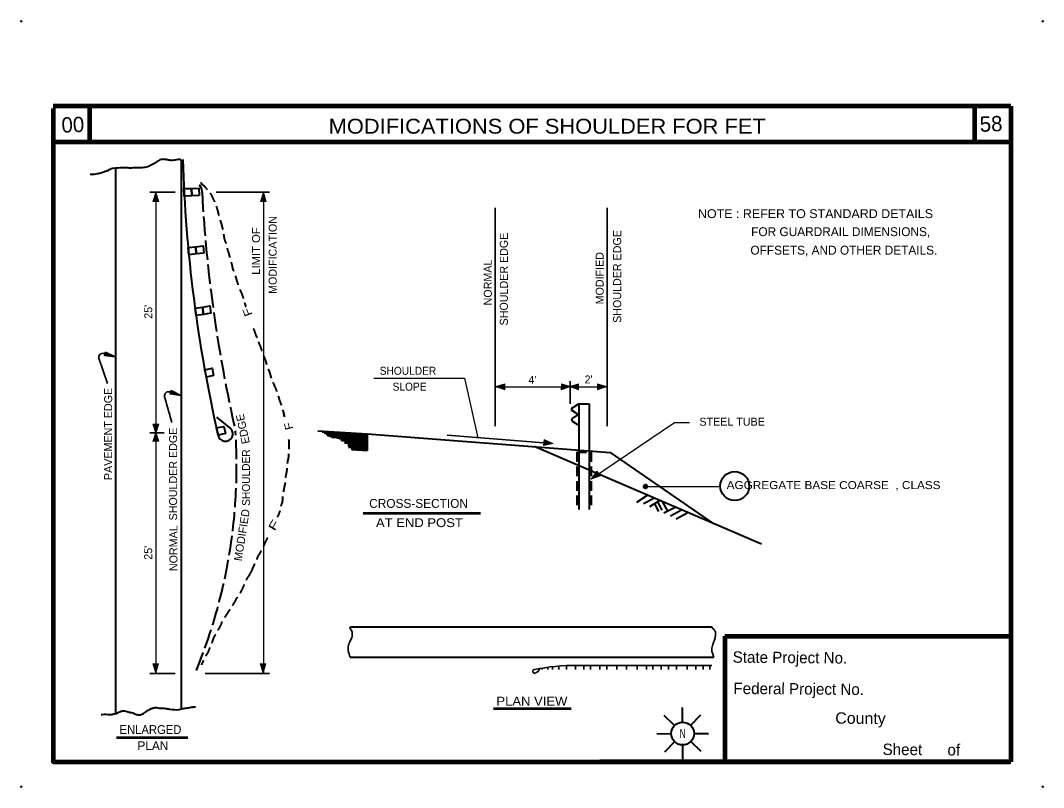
# Model space of a CAD drawing. Extents: x -8731 to -140, y -66529 to -56618.
# Drawn here: x -1735 to -140, y -66529 to -65334 of the extents above; entities that cross this region are included whole.
import ezdxf
from ezdxf.enums import TextEntityAlignment as Align

# ---------------------------------------------------------------- set-up
doc = ezdxf.new("R2010")
doc.units = 0
doc.header["$LTSCALE"] = 5
doc.header["$PDMODE"] = 32
doc.header["$PDSIZE"] = 2.5
doc.linetypes.add('LONG_DASHED', pattern=[7.5, 6, -1.5])
doc.linetypes.add('MEDIUM_DASHED', pattern=[4.5, 3, -1.5])
doc.layers.add('1', color=7, linetype='Continuous', lineweight=13)
doc.layers.add('3', color=7, linetype='Continuous', lineweight=40)

msp = doc.modelspace()

# ---------------------------------------------------------------- hatches: boundary and pattern name
at = {"layer": '1'}
for points in [[(-1523.46, -65601.52), (-1528.3, -65616.16), (-1519.18, -65616.04)], [(-1355.96, -65601.52), (-1360.8, -65616.16), (-1351.7, -65616.04)], [(-1602.32, -65850.68), (-1587, -65858.3), (-1603.96, -65856.04)], [(-994.46, -65904.6), (-979.82, -65909.44), (-979.94, -65900.32)], [(-877.04, -65904.6), (-891.68, -65909.44), (-891.56, -65900.32)], [(-879.46, -65904.6), (-864.82, -65909.44), (-864.94, -65900.32)], [(-820.78, -65904.6), (-835.44, -65909.44), (-835.3, -65900.32)], [(-1499.82, -65910.68), (-1484.5, -65918.3), (-1501.46, -65916.04)], [(-1523.46, -65977.58), (-1528.3, -65962.94), (-1519.18, -65963.06)], [(-1523.46, -65975.28), (-1528.3, -65989.92), (-1519.18, -65989.8)], [(-904.54, -65993.34), (-919.72, -65996.06), (-918.32, -65987.04)], [(-845.22, -66048.58), (-830.66, -66043.48), (-836.3, -66036.32)], [(-1523.82, -66350.88), (-1528.64, -66336.24), (-1519.54, -66336.36)], [(-1356.3, -66350.88), (-1361.14, -66336.24), (-1352.04, -66336.36)]]:
    msp.add_hatch(color=256, dxfattribs=at).paths.add_polyline_path(points)

# ---------------------------------------------------------------- linework, layer by layer
at = {"layer": '1', "lineweight": 100}
for p, q in [((-191.28, -65467.56), (-1683.5, -65467.56)), ((-1627.26, -65471.04), (-1627.26, -65523.8)), ((-247.54, -65467.56), (-247.54, -65523.8)), ((-191.28, -65467.56), (-191.28, -66489)), ((-191.28, -65523.8), (-1683.5, -65523.8)), ((-637, -66293.3), (-191.28, -66293.3)), ((-637, -66293.3), (-637, -66489)), ((-191.28, -66489), (-831.42, -66489))]:
    msp.add_line(p, q, dxfattribs=at)
at = {"layer": '1', "lineweight": 35}
for p, q in [((-1587, -65858.3), (-1604.64, -65852.9)), ((-1598.82, -65899.72), (-1612.6, -65860.1)), ((-1498.54, -65960.42), (-1510.06, -65920.1)), ((-1484.5, -65918.3), (-1502.14, -65912.9))]:
    msp.add_line(p, q, dxfattribs=at)
at = {"layer": '1'}
for p, q in [((-759.88, -66063.6), (-764.04, -66059.44)), ((-760.18, -66063.6), (-764.04, -66059.88)), ((-760.62, -66063.6), (-764.04, -66060.18)), ((-761.08, -66063.6), (-764.04, -66060.62)), ((-759.44, -66063.6), (-763.9, -66059)), ((-761.66, -66063.44), (-763.9, -66061.36)), ((-759.3, -66063.3), (-763.74, -66058.84)), ((-758.86, -66063.16), (-763.6, -66058.54)), ((-758.54, -66063), (-763.46, -66058.1)), ((-758.26, -66062.84), (-763.16, -66057.96)), ((-757.96, -66062.7), (-763, -66057.64)), ((-757.82, -66062.26), (-762.7, -66057.36)), ((-757.5, -66062.12), (-762.56, -66057.2)), ((-757.36, -66061.8), (-762.12, -66057.06)), ((-757.36, -66061.36), (-761.82, -66056.76)), ((-757.22, -66060.92), (-761.52, -66056.76)), ((-757.06, -66060.62), (-761.08, -66056.76)), ((-757.06, -66060.32), (-760.78, -66056.6)), ((-757.06, -66059.88), (-760.18, -66056.76)), ((-757.06, -66059.44), (-759.74, -66056.76)), ((-757.22, -66059), (-759.3, -66056.76))]:
    msp.add_line(p, q, dxfattribs=at)
at = {"layer": '1', "lineweight": 100}
msp.add_lwpolyline([(-1683.5, -65471.04), (-1683.5, -66489), (-192.74, -66489)], dxfattribs=at)
at = {"layer": '1'}
for points in [[(-1523.46, -65601.52), (-1528.3, -65616.16), (-1519.18, -65616.04)], [(-1355.96, -65601.52), (-1360.8, -65616.16), (-1351.7, -65616.04)], [(-994.46, -65904.6), (-979.82, -65909.44), (-979.94, -65900.32)], [(-877.04, -65904.6), (-891.68, -65909.44), (-891.56, -65900.32)], [(-879.46, -65904.6), (-864.82, -65909.44), (-864.94, -65900.32)], [(-820.78, -65904.6), (-835.44, -65909.44), (-835.3, -65900.32)], [(-1523.46, -65977.58), (-1528.3, -65962.94), (-1519.18, -65963.06)], [(-1523.46, -65975.28), (-1528.3, -65989.92), (-1519.18, -65989.8)], [(-904.54, -65993.34), (-919.72, -65996.06), (-918.32, -65987.04)], [(-845.22, -66048.58), (-830.66, -66043.48), (-836.3, -66036.32)], [(-1523.82, -66350.88), (-1528.64, -66336.24), (-1519.54, -66336.36)], [(-1356.3, -66350.88), (-1361.14, -66336.24), (-1352.04, -66336.36)]]:
    msp.add_lwpolyline(points, close=True, dxfattribs=at)
at = {"layer": '1', "lineweight": 35}
for points in [[(-1602.32, -65850.68), (-1587, -65858.3), (-1603.96, -65856.04)], [(-1499.82, -65910.68), (-1484.5, -65918.3), (-1501.46, -65916.04)]]:
    msp.add_lwpolyline(points, close=True, dxfattribs=at)
at = {"layer": '1'}
msp.add_circle((-760.48, -66060.18), 3.49, dxfattribs=at)
at = {"layer": '1', "lineweight": 35}
for centre in [(-1606.47, -65858.87), (-1503.97, -65918.87)]:
    msp.add_arc(centre, 6.25, 72.9622, 191.31006, dxfattribs=at)
at = {"layer": '1'}
for p in [(-1733.46, -65335.34), (-141.34, -65335.34), (-1733.46, -66527.96), (-141.34, -66527.96)]:
    msp.add_point(p, dxfattribs=at)
at = {"layer": '3'}
for p, q in [((-1484.42, -65551.56), (-1484.42, -66406.78)), ((-1586.44, -65564.48), (-1586.44, -66413.9)), ((-864.28, -65931.44), (-874.82, -65937.96)), ((-864.28, -65931.44), (-848.24, -65931.44)), ((-848.24, -65931.44), (-848.24, -66095.82)), ((-1406.46, -65970.18), (-1428.74, -65952.36)), ((-874.82, -65941.82), (-867.54, -65946.28)), ((-867.7, -65950.28), (-874.68, -65954.3)), ((-874.68, -65958.46), (-864.28, -65964.4)), ((-864.28, -65964.4), (-864.28, -66095.82)), ((-1264.5, -65974.94), (-1194.26, -65978.96)), ((-1261.38, -65976.12), (-1194.4, -65980)), ((-1260.62, -65976.88), (-1194.4, -65980.72)), ((-1258.4, -65978.2), (-1194.4, -65981.92)), ((-1258.4, -65978.8), (-1194.4, -65982.52)), ((-1256.78, -65979.84), (-1194.26, -65983.4)), ((-1256.18, -65980.88), (-1194.26, -65984.44)), ((-1253.2, -65981.76), (-1194.26, -65985.18)), ((-1249.94, -65983.1), (-1194.26, -65986.22)), ((-1241.62, -65984.3), (-1194.26, -65986.96)), ((-1237.9, -65985.32), (-1194.26, -65987.86)), ((-1194.26, -65978.06), (-1194.26, -66003.9)), ((-1235.38, -65986.82), (-1194.26, -65989.2)), ((-1235.38, -65987.56), (-1194.26, -65989.94)), ((-1234.2, -65988.76), (-1194.26, -65990.98)), ((-1229.9, -65992.16), (-1194.26, -65994.24)), ((-1229.74, -65990.38), (-1194.26, -65992.46)), ((-1229.74, -65991.12), (-1194.26, -65993.2)), ((-1224.4, -65995.44), (-1194.26, -65997.2)), ((-1224.1, -65997.06), (-1194.26, -65998.7)), ((-1223.8, -65994.1), (-1194.26, -65995.72)), ((-1223.36, -65998.84), (-1194.26, -66000.48)), ((-1219.2, -66000.48), (-1194.26, -66001.96)), ((-579.46, -66150.16), (-934.22, -65997.96)), ((-1219.2, -66001.52), (-1194.26, -66003)), ((-1218.3, -66002.56), (-1194.26, -66003.9)), ((-774, -66084.84), (-757.36, -66073.84)), ((-763.46, -66086.6), (-747.26, -66078.14)), ((-753.94, -66091.52), (-738.5, -66082)), ((-746.66, -66087.06), (-740.28, -66099.08)), ((-741.78, -66083.94), (-735.1, -66097)), ((-734.5, -66083.64), (-726.32, -66098.48)), ((-731.98, -66101.32), (-714.14, -66092.4)), ((-721.42, -66105.92), (-704.5, -66096.56)), ((-712.82, -66110.52), (-694.26, -66100.86)), ((-1219.5, -66278.62), (-656.98, -66278.62)), ((-1220.82, -66326.28), (-654, -66326.28)), ((-702.72, -66427.28), (-702.86, -66404.7)), ((-715.34, -66432.62), (-731.38, -66416.88)), ((-674.66, -66416.44), (-690.24, -66432.46)), ((-742.96, -66445.38), (-720.38, -66445.24)), ((-684.9, -66444.94), (-662.32, -66444.8)), ((-715.04, -66457.86), (-730.62, -66473.9)), ((-702.42, -66485.48), (-702.56, -66462.92)), ((-673.9, -66473.16), (-689.94, -66457.42))]:
    msp.add_line(p, q, dxfattribs=at)
at = {"layer": '3', "lineweight": 35}
for p, q in [((-1493.62, -65601.6), (-1533.12, -65601.6)), ((-1346.46, -65601.6), (-1429.62, -65601.6)), ((-994.66, -65625.82), (-994.66, -65966.04)), ((-820.18, -65625.82), (-820.18, -65966.04)), ((-878.1, -65895.94), (-878.1, -65931.44)), ((-1510.56, -65976.72), (-1533.12, -65976.72)), ((-1069.8, -65980.44), (-912.98, -65992.46)), ((-1493.62, -66351.68), (-1533.12, -66351.68)), ((-1346.46, -66351.68), (-1447, -66351.68)), ((-921.74, -66343.22), (-921.74, -66345.16)), ((-912.98, -66341.88), (-912.98, -66345.16)), ((-905.42, -66341), (-905.42, -66345.16)), ((-895.46, -66339.96), (-895.46, -66345.16)), ((-883.58, -66339.2), (-883.58, -66345.16)), ((-869.34, -66338.92), (-869.34, -66345.16)), ((-867.7, -66338.92), (-656.98, -66338.92)), ((-856.56, -66338.92), (-856.56, -66345.16)), ((-846.46, -66338.92), (-846.46, -66345.16)), ((-831.62, -66338.92), (-831.62, -66345.16)), ((-820.78, -66338.92), (-820.78, -66345.16)), ((-805.02, -66338.92), (-805.02, -66345.16)), ((-790.02, -66338.92), (-790.02, -66345.16)), ((-773.7, -66338.92), (-773.7, -66345.16)), ((-759, -66338.92), (-759, -66345.16)), ((-748.9, -66338.92), (-748.9, -66345.16)), ((-736.28, -66338.92), (-736.28, -66345.16)), ((-724.54, -66338.92), (-724.54, -66345.16)), ((-712.22, -66338.92), (-712.22, -66345.16)), ((-695.44, -66338.92), (-695.44, -66345.16)), ((-681.92, -66338.92), (-681.92, -66345.16)), ((-670.64, -66338.92), (-670.64, -66345.16)), ((-660.24, -66338.92), (-660.24, -66345.16))]:
    msp.add_line(p, q, dxfattribs=at)
at = {"layer": '3', "lineweight": 25}
for p, q in [((-1355.66, -65601.6), (-1355.66, -66351.68)), ((-1184, -65891.64), (-1042.48, -65891.64)), ((-1042.48, -65891.64), (-1021.7, -65984.14)), ((-845.12, -66048.44), (-715.18, -65960.54)), ((-715.18, -65960.54), (-691.72, -65960.54)), ((-760.48, -66060.18), (-643.9, -66060.18))]:
    msp.add_line(p, q, dxfattribs=at)
at = {"layer": '3', "linetype": 'MEDIUM_DASHED'}
for p, q in [((-867.7, -66006.72), (-867.7, -66095.82)), ((-867.7, -66006.72), (-845.12, -66006.72)), ((-845.12, -66006.72), (-845.12, -66095.82))]:
    msp.add_line(p, q, dxfattribs=at)
at = {"layer": '3', "lineweight": 53}
for p, q in [((-1200.48, -66101.6), (-1017.54, -66101.6)), ((-997.34, -66406.32), (-876.46, -66406.32)), ((-1585.26, -66451.18), (-1473.58, -66451.18))]:
    msp.add_line(p, q, dxfattribs=at)
at = {"layer": '3', "lineweight": 25}
for points in [[(-1523.6, -65601.6), (-1523.6, -65976.72), (-1523.6, -66351.68)], [(-994.66, -65904.84), (-878.1, -65904.84), (-820.18, -65904.84)]]:
    msp.add_lwpolyline(points, dxfattribs=at)
at = {"layer": '3'}
for points in [[(-1467.78, -65607.24), (-1479.38, -65607.7), (-1479.96, -65595.96), (-1468.22, -65595.82)], [(-1456.2, -65606.8), (-1467.78, -65607.24), (-1468.22, -65595.82), (-1456.66, -65595.36)], [(-1460.5, -65697.84), (-1472.1, -65699.18), (-1473.42, -65687.88), (-1461.7, -65686.56)], [(-1448.92, -65696.5), (-1460.5, -65697.84), (-1461.84, -65686.56), (-1450.12, -65685.22)], [(-1449.22, -65791.98), (-1460.66, -65793.76), (-1462.58, -65782.48), (-1450.86, -65780.56)], [(-1437.78, -65790.2), (-1449.22, -65791.98), (-1451.16, -65780.7), (-1439.42, -65778.76)], [(-1433.62, -65887.18), (-1444.92, -65889.7), (-1447.58, -65878.4), (-1436.16, -65875.88)], [(-1415.06, -65977.76), (-1426.36, -65980.28), (-1429.02, -65969), (-1417.58, -65966.48)]]:
    msp.add_lwpolyline(points, close=True, dxfattribs=at)
at = {"layer": '3', "linetype": 'LONG_DASHED'}
msp.add_lwpolyline([(-1451.6, -65602.36), (-1451.9, -65596.56), (-1455.76, -65590.02)], dxfattribs=at)
at = {"layer": '3'}
for points in [[(-864.28, -65931.44), (-864.28, -65948.36), (-864.28, -65964.4)], [(-1271.46, -65973.6), (-1194.26, -65978.06), (-815.42, -66007.16), (-655.04, -66117.64)]]:
    msp.add_lwpolyline(points, dxfattribs=at)
for centre, radius in [((-621.41, -66059.51), 22.51), ((-702.64, -66445.09), 17.75)]:
    msp.add_circle(centre, radius, dxfattribs=at)
for centre, radius, start, end in [((741.65, -65484.05), 2224.39, 181.71625, 192.89427), ((-873.65, -65939.89), 2.32, 121.50427, 238.49573), ((-868.82, -65948.28), 2.32, 299.74488, 58.21275), ((-873.47, -65956.38), 2.32, 120.14139, 239.85861), ((-1415.22, -65977.91), 11.71, 191.5524, 41.39153)]:
    msp.add_arc(centre, radius, start, end, dxfattribs=at)
at = {"layer": '3', "linetype": 'LONG_DASHED'}
for centre, radius, start, end in [((741.65, -65484.05), 2196.44, 183.08735, 192.89427), ((-2239.91, -66027.94), 842.15, 337.74199, 3.65927)]:
    msp.add_arc(centre, radius, start, end, dxfattribs=at)
at = {"layer": '3', "lineweight": 35}
msp.add_arc((-868.43, -66673.46), 334.55, 89.87508, 101.21307, dxfattribs=at)
at = {"layer": '3'}
for points in [[(-1484.42, -65551.56), (-1486.06, -65550.68), (-1489.46, -65550.68), (-1497.64, -65552.16), (-1504.02, -65551.72), (-1506.84, -65551.12), (-1512.34, -65550.38), (-1515.74, -65550.82), (-1517.24, -65551.42), (-1520.66, -65553.34), (-1524.06, -65555.72), (-1527.94, -65557.96), (-1531.64, -65559.58), (-1533.42, -65560.92), (-1536.84, -65562.12), (-1544.86, -65563.44), (-1555.26, -65563.6), (-1563.72, -65564.04), (-1566.7, -65563.88), (-1575.74, -65563.88), (-1590.3, -65564.64), (-1591.78, -65564.92), (-1595.5, -65566.26), (-1599.06, -65568.2), (-1600.84, -65568.8), (-1604.56, -65570.56), (-1607.66, -65571.6), (-1611.54, -65572.36), (-1613.18, -65572.96), (-1615.4, -65573.1), (-1619.7, -65573.84), (-1623.86, -65573.84), (-1626.1, -65573.84)], [(-1608.86, -66415.68), (-1607.22, -66415.24), (-1594.76, -66415.54), (-1589.26, -66414.64), (-1584.66, -66413.46), (-1577.68, -66410.34), (-1575.74, -66409.74), (-1573.22, -66409.74), (-1568.62, -66410.64), (-1566.7, -66411.38), (-1561.5, -66412.42), (-1557.92, -66413.76), (-1552.58, -66415.54), (-1549.46, -66415.98), (-1547.82, -66415.84), (-1545.3, -66415.08), (-1543.08, -66414.04), (-1539.82, -66411.68), (-1530.9, -66406.32), (-1529.12, -66405.6), (-1526.14, -66404.84), (-1522.88, -66404.7), (-1517.98, -66405.44), (-1514.56, -66405.74), (-1510.7, -66405.74), (-1506.4, -66406.18), (-1504.32, -66406.64), (-1502.24, -66406.92), (-1487.1, -66407.52), (-1482.18, -66406.18), (-1474.92, -66405.28), (-1470.9, -66404.4), (-1469.12, -66404.1), (-1461.84, -66403.36)]]:
    msp.add_spline(points, degree=3, dxfattribs=at)
at = {"layer": '3', "linetype": 'MEDIUM_DASHED'}
for points in [[(-1453.82, -65586.46), (-1451.46, -65589.44), (-1449.66, -65590.76), (-1445.36, -65595.52), (-1440.16, -65601.9), (-1437.94, -65605.02), (-1436.3, -65608), (-1435.7, -65609.64), (-1432.3, -65616.6), (-1430.82, -65621.36), (-1430.06, -65622.84), (-1426.06, -65636.36), (-1421.3, -65652.68), (-1418.34, -65665.92), (-1416.86, -65674.68), (-1413.74, -65684.18), (-1412.98, -65687.6), (-1410.46, -65696.06), (-1409.72, -65698.44), (-1407.06, -65709.86), (-1406.16, -65711.8), (-1403.78, -65721.74), (-1402.3, -65726.04), (-1401.86, -65727.98), (-1401.1, -65729.48), (-1396.66, -65743.28), (-1391.76, -65755.6), (-1390.42, -65758.88), (-1387, -65769.12), (-1386.56, -65771.34), (-1384.78, -65775.8), (-1384.34, -65777.88), (-1383.58, -65779.96)], [(-1371.86, -65813.96), (-1370.38, -65817.38), (-1368.3, -65823.62), (-1366.66, -65827.32), (-1365.92, -65828.82), (-1363.98, -65834.6), (-1361.46, -65840.7), (-1358.04, -65850.94), (-1355.22, -65858.22), (-1353.88, -65861.04), (-1351.36, -65869.8), (-1349.14, -65876.04), (-1347.66, -65879.3), (-1342.74, -65895.34), (-1340.82, -65899.2), (-1335.78, -65911.38), (-1333.84, -65917.48), (-1332.36, -65921.04), (-1331.46, -65924.74), (-1328.94, -65931.72), (-1323.44, -65951.62)], [(-1316.76, -65986.96), (-1316.32, -65994.54), (-1316.46, -65996.62), (-1316.46, -66002.86), (-1316.9, -66007.46), (-1316.76, -66009.54), (-1318.7, -66022.6), (-1319.44, -66031.08), (-1320.02, -66037), (-1321.66, -66045.32), (-1322.1, -66048.44), (-1321.96, -66050.52), (-1322.54, -66056.32), (-1324.62, -66067.6), (-1324.94, -66070.42), (-1325.52, -66072.2), (-1327.3, -66086.02), (-1328.06, -66087.94), (-1329.24, -66093), (-1331.76, -66101.9), (-1334.42, -66108)], [(-1349.88, -66140.36), (-1354.48, -66149.72), (-1355.52, -66152.24), (-1357.46, -66155.66), (-1358.04, -66157.3), (-1366.22, -66172.44), (-1366.8, -66174.52), (-1370.06, -66181.2), (-1375.42, -66193.38)], [(-1375.42, -66193.38), (-1377.2, -66195.9), (-1378.38, -66198.44), (-1380.02, -66200.96), (-1383.14, -66206.3), (-1388.34, -66217.74), (-1394.28, -66229.16), (-1399.62, -66237.48), (-1400.96, -66240.16), (-1402.44, -66242.08), (-1403.64, -66244.62), (-1404.98, -66246.24), (-1407.34, -66248.92), (-1408.68, -66252.2), (-1410.9, -66255.3), (-1414.02, -66260.5), (-1415.66, -66262.58), (-1416.86, -66264.8), (-1418.18, -66266.3), (-1418.78, -66268.22), (-1421.74, -66273.42), (-1422.34, -66275.5), (-1423.38, -66277), (-1425.02, -66280.84), (-1428.74, -66286.48), (-1430.22, -66289.76), (-1432.44, -66293.32), (-1434.82, -66298.52), (-1437.04, -66305.2), (-1438.08, -66307.12), (-1438.68, -66308.92), (-1439.42, -66310.56), (-1444.62, -66321.98), (-1447.3, -66326.74), (-1448.18, -66329.12), (-1449.66, -66330.88), (-1450.7, -66333.86), (-1452.04, -66336.24), (-1452.64, -66338.02)]]:
    msp.add_spline(points, degree=3, dxfattribs=at)
at = {"layer": '3', "lineweight": 35}
for points in [[(-1219.5, -66278.62), (-1221.58, -66280.56), (-1220.38, -66282.18), (-1217.7, -66289.16), (-1217.86, -66294.2), (-1218.3, -66296.14), (-1221.58, -66302.08), (-1222.18, -66304.02), (-1223.36, -66307.44), (-1223.8, -66315.74), (-1220.82, -66326.28)], [(-656.98, -66278.62), (-656.38, -66280.84), (-654.9, -66281.74), (-651.34, -66289.02), (-651.34, -66290.94), (-652.52, -66297.64), (-654.3, -66303.12), (-655.64, -66306.54), (-656.54, -66309.96), (-657.12, -66314.56), (-656.24, -66319.76), (-654, -66326.28)], [(-933.48, -66345.3), (-934.98, -66345.88), (-935.86, -66347.52), (-935.56, -66349.9), (-934.52, -66350.8), (-932.74, -66350.94), (-929.78, -66349.6), (-927.98, -66348.28), (-926.8, -66346.78), (-925.32, -66344.26)]]:
    msp.add_spline(points, degree=3, dxfattribs=at)

# ---------------------------------------------------------------- texts
at = {"layer": '1'}
for s, height, rotation, p in [('00', 23.78, 2.121, (-1670.3, -65508.94)), ('58', 23.78, 2.121, (-239.06, -65507.68)), ('State Project No.', 17.66, 359.537, (-624.72, -66334.68)), ('Federal Project No.', 17.66, 359.537, (-623.48, -66383.44)), ('Sheet      of', 17.66, 359.537, (-390.98, -66478.44))]:
    msp.add_text(s, height=height, rotation=rotation, dxfattribs=at).set_placement(p)
at = {"layer": '1', "width": 1.05}
msp.add_text('County', height=17.66, rotation=359.537, dxfattribs=at).set_placement((-464.72, -66429.68))
at = {"layer": '3'}
for s, height, width, p in [('  MODIFICATIONS OF SHOULDER FOR FET', 23.16, 1.1, (-923.14, -65510.44)), ('SHOULDER', 12.47, 0.95, (-1130.73, -65886.14)), ('SLOPE', 12.47, 0.95, (-1128.21, -65910.88)), ('AGGREGATE BASE COARSE  , CLASS   ', 12.47, 1.1, (-459.66, -66064.22)), ('N', 13.81, 0.7, (-702.56, -66451.92))]:
    msp.add_text(s, height=height, dxfattribs=dict(at, width=width)).set_placement(p, align=Align.CENTER)
for s, width, p in [('NOTE : REFER TO STANDARD DETAILS', 1.05, (-678.66, -65642)), ('AT END POST', 1.1, (-1180.58, -66123.44)), ('PLAN VIEW', 1.1, (-992.88, -66401.58)), ('ENLARGED', 0.95, (-1580.34, -66445.84))]:
    msp.add_text(s, height=13.81, dxfattribs=dict(at, width=width)).set_placement(p)
for s, rotation, p in [('MODIFICATION', 90, (-1335.32, -65699.43)), ('SHOULDER EDGE', 90, (-975.06, -65736.96)), ('SHOULDER EDGE', 90, (-798.42, -65732.94)), ('MODIFIED', 90, (-825.66, -65735.65)), ('NORMAL', 90, (-1000.02, -65742.34)), ("25'", 90, (-1529.26, -65787.98)), ('PAVEMENT EDGE', 90, (-1591.78, -65978.34)), ('EDGE', 102, (-1382.06, -65969.22)), ('SHOULDER EDGE', 90, (-1490.62, -66040.78)), ('MODIFIED', 81, (-1383.59, -66136.78)), ('NORMAL', 90, (-1490.06, -66156.34)), ("25'", 90, (-1529.42, -66163.38))]:
    msp.add_text(s, height=12.47, rotation=rotation, dxfattribs=at).set_placement(p, align=Align.CENTER)
for s, width, p in [('LIMIT OF', 1.05, (-1361.3, -65693.35)), ('SHOULDER', 0.95, (-1376.92, -66046.31))]:
    msp.add_text(s, height=12.47, rotation=90, dxfattribs=dict(at, width=width)).set_placement(p, align=Align.CENTER)
for s, p in [('FOR GUARDRAIL DIMENSIONS,', (-595.8, -65670.08)), ('OFFSETS, AND OTHER DETAILS.', (-596.98, -65698.88)), ('CROSS-SECTION', (-1191.14, -66093.44)), ('PLAN', (-1552.42, -66470.92))]:
    msp.add_text(s, height=13.81, dxfattribs=at).set_placement(p)
for rotation, width, p in [(110.956, 1.3, (-1372.74, -65792.44)), (103.496, 1.15, (-1309.38, -65970.34)), (59.421, 1.6, (-1338.74, -66130.56))]:
    msp.add_text('F', height=12.41, rotation=rotation, dxfattribs=dict(at, width=width)).set_placement(p)
for s, height, p in [("4'", 12.33, (-936.72, -65900.1)), ("2'", 12.47, (-849.21, -65899.64)), ('STEEL TUBE', 12.47, (-625.48, -65965.46))]:
    msp.add_text(s, height=height, dxfattribs=at).set_placement(p, align=Align.CENTER)

doc.saveas('drawing.dxf')
